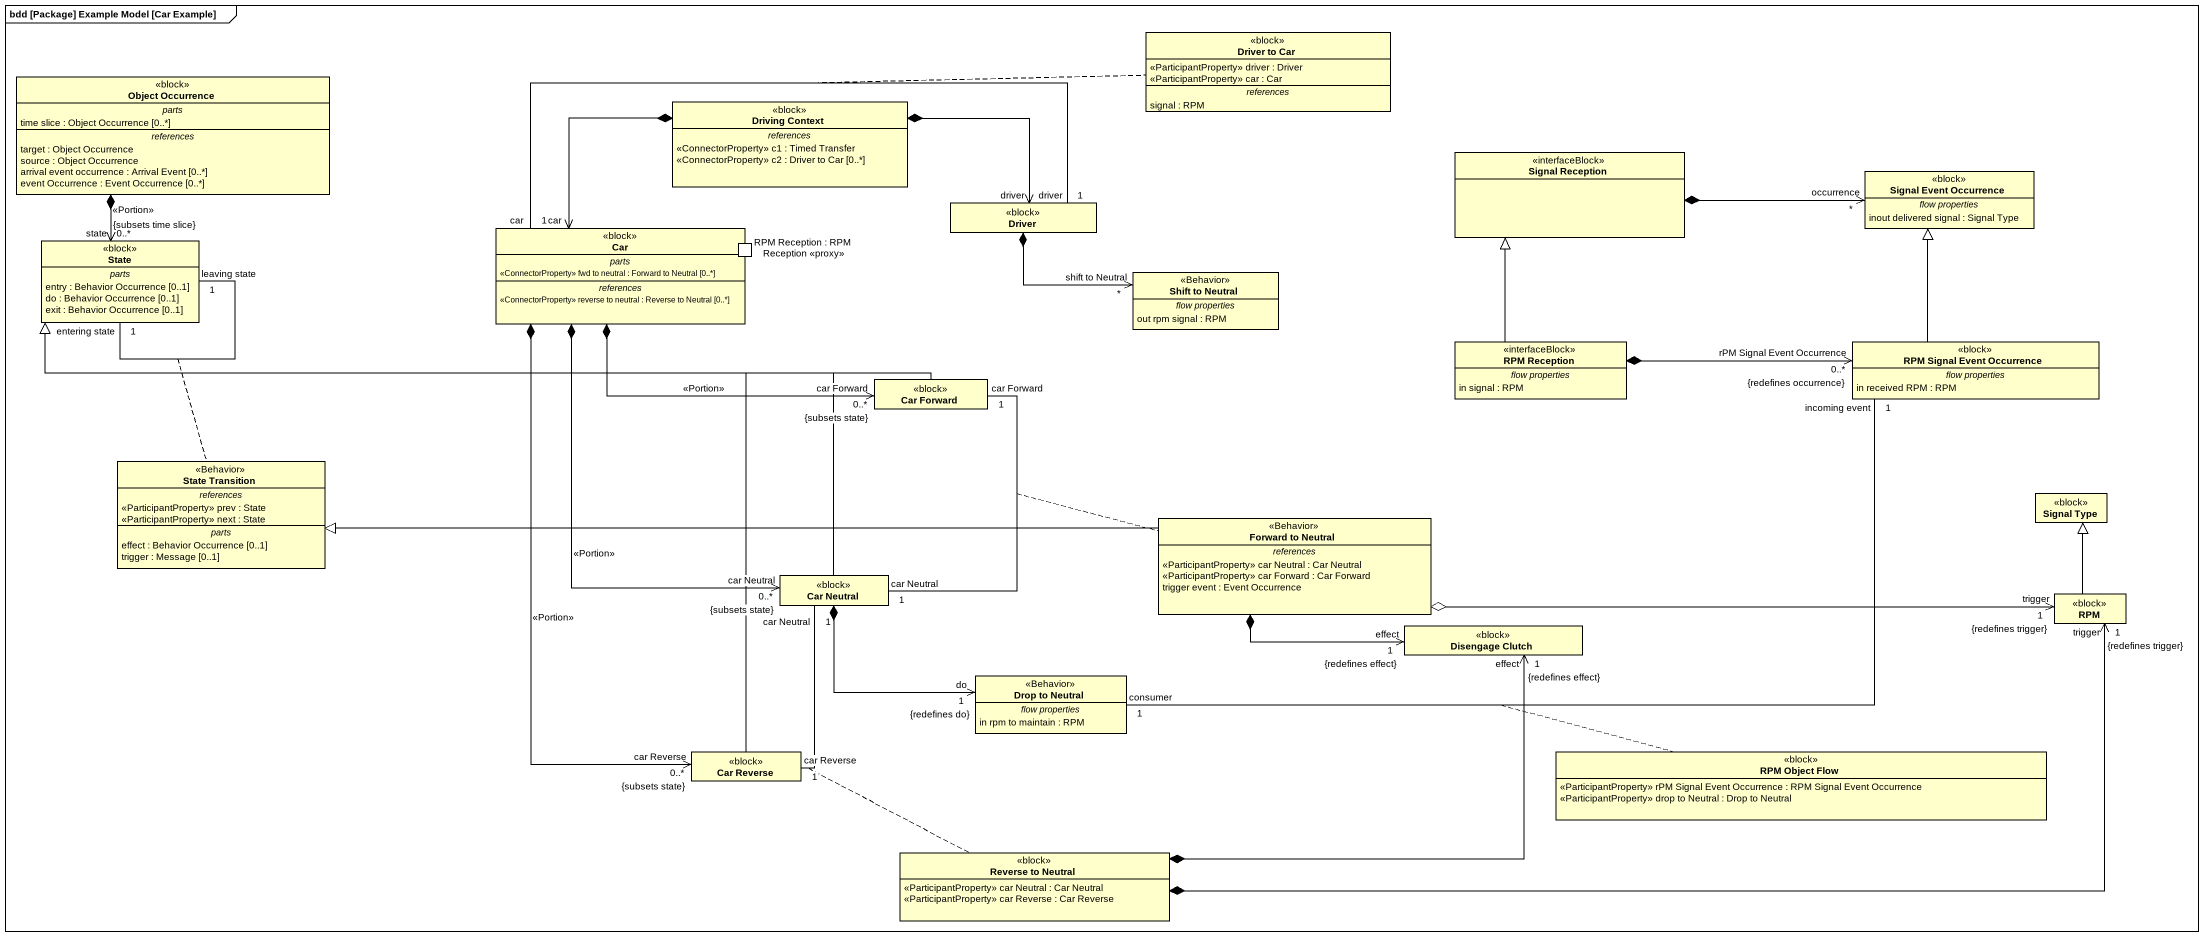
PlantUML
@startuml
mainframe bdd [Package] Example Model [Car Example]
hide circle
hide empty members
class "Driver to Car" as Driver_to_Car <<block>> {
  <<ParticipantProperty>> driver : Driver
  <<ParticipantProperty>> car : Car
  -- references --
  signal : RPM
}
class "Object Occurrence" as Object_Occurrence <<block>> {
  -- parts --
  time slice : Object Occurrence [0..*]
  -- references --
  target : Object Occurrence
  source : Object Occurrence
  arrival event occurrence : Arrival Event [0..*]
  event Occurrence : Event Occurrence [0..*]
}
class "Driving Context" as Driving_Context <<block>> {
  -- references --
  <<ConnectorProperty>> c1 : Timed Transfer
  <<ConnectorProperty>> c2 : Driver to Car [0..*]
}
class "Signal Reception" as Signal_Reception <<interfaceBlock>>
class "Signal Event Occurrence" as Signal_Event_Occurrence <<block>> {
  -- flow properties --
  inout delivered signal : Signal Type
}
class Car <<block>> {
  -- parts --
  <<ConnectorProperty>> fwd to neutral : Forward to Neutral [0..*]
  -- references --
  <<ConnectorProperty>> reverse to neutral : Reverse to Neutral [0..*]
  -- ports --
  RPM Reception : RPM Reception <<proxy>>
}
class Driver <<block>>
class "State" as State_ <<block>> {
  -- parts --
  entry : Behavior Occurrence [0..1]
  do : Behavior Occurrence [0..1]
  exit : Behavior Occurrence [0..1]
}
class "Shift to Neutral" as Shift_to_Neutral <<Behavior>> {
  -- flow properties --
  out rpm signal : RPM
}
class "RPM Reception" as RPM_Reception <<interfaceBlock>> {
  -- flow properties --
  in signal : RPM
}
class "RPM Signal Event Occurrence" as RPM_Signal_Event_Occurrence <<block>> {
  -- flow properties --
  in received RPM : RPM
}
class "Car Forward" as Car_Forward <<block>>
class "State Transition" as State_Transition <<Behavior>> {
  -- references --
  <<ParticipantProperty>> prev : State
  <<ParticipantProperty>> next : State
  -- parts --
  effect : Behavior Occurrence [0..1]
  trigger : Message [0..1]
}
class "Signal Type" as Signal_Type <<block>>
class "Forward to Neutral" as Forward_to_Neutral <<Behavior>> {
  -- references --
  <<ParticipantProperty>> car Neutral : Car Neutral
  <<ParticipantProperty>> car Forward : Car Forward
  trigger event : Event Occurrence
}
class "Car Neutral" as Car_Neutral <<block>>
class RPM <<block>>
class "Disengage Clutch" as Disengage_Clutch <<block>>
class "Drop to Neutral" as Drop_to_Neutral <<Behavior>> {
  -- flow properties --
  in rpm to maintain : RPM
}
class "Car Reverse" as Car_Reverse <<block>>
class "RPM Object Flow" as RPM_Object_Flow <<block>> {
  <<ParticipantProperty>> rPM Signal Event Occurrence : RPM Signal Event Occurrence
  <<ParticipantProperty>> drop to Neutral : Drop to Neutral
}
class "Reverse to Neutral" as Reverse_to_Neutral <<block>> {
  <<ParticipantProperty>> car Neutral : Car Neutral
  <<ParticipantProperty>> car Reverse : Car Reverse
}
Object_Occurrence *--> "state\n0..*\n{subsets time slice}" State_ : <<Portion>>
Driving_Context *--> "car" Car
Driving_Context *-right-> "driver" Driver
Signal_Reception *-right-> "occurrence\n*" Signal_Event_Occurrence
Car "1\ncar" -right- "1\ndriver" Driver
(Car, Driver) .. Driver_to_Car
Car *-right-> "car Forward\n0..*\n{subsets state}" Car_Forward : <<Portion>>
Car *--> "car Neutral\n0..*\n{subsets state}" Car_Neutral : <<Portion>>
Car *--> "car Reverse\n0..*\n{subsets state}" Car_Reverse : <<Portion>>
Driver *-right-> "shift to Neutral\n*" Shift_to_Neutral
State_ "entering state\n1" -- "leaving state\n1" State_
(State_, State_) .. State_Transition
RPM_Reception -up-|> Signal_Reception
RPM_Reception *-right-> "rPM Signal Event Occurrence\n0..*\n{redefines occurrence}" RPM_Signal_Event_Occurrence
RPM_Signal_Event_Occurrence -up-|> Signal_Event_Occurrence
Car_Forward -left-|> State_
Car_Forward "1\ncar Forward" -- "1\ncar Neutral" Car_Neutral
(Car_Forward, Car_Neutral) .. Forward_to_Neutral
Forward_to_Neutral -left-|> State_Transition
Forward_to_Neutral o-right-> "trigger\n{redefines trigger}\n1" RPM
Forward_to_Neutral *-right-> "effect\n{redefines effect}\n1" Disengage_Clutch
Car_Neutral -left-|> State_
Car_Neutral *-right-> "do\n1\n{redefines do}" Drop_to_Neutral
RPM -up-|> Signal_Type
Drop_to_Neutral "1\nconsumer" -right- "1\nincoming event" RPM_Signal_Event_Occurrence
(Drop_to_Neutral, RPM_Signal_Event_Occurrence) .. RPM_Object_Flow
Car_Reverse -up-|> State_
Car_Reverse "1\ncar Reverse" -up- "1\ncar Neutral" Car_Neutral
(Car_Reverse, Car_Neutral) .. Reverse_to_Neutral
Reverse_to_Neutral *-right-> "trigger\n{redefines trigger}\n1" RPM
Reverse_to_Neutral *-right-> "effect\n1\n{redefines effect}" Disengage_Clutch
@enduml
